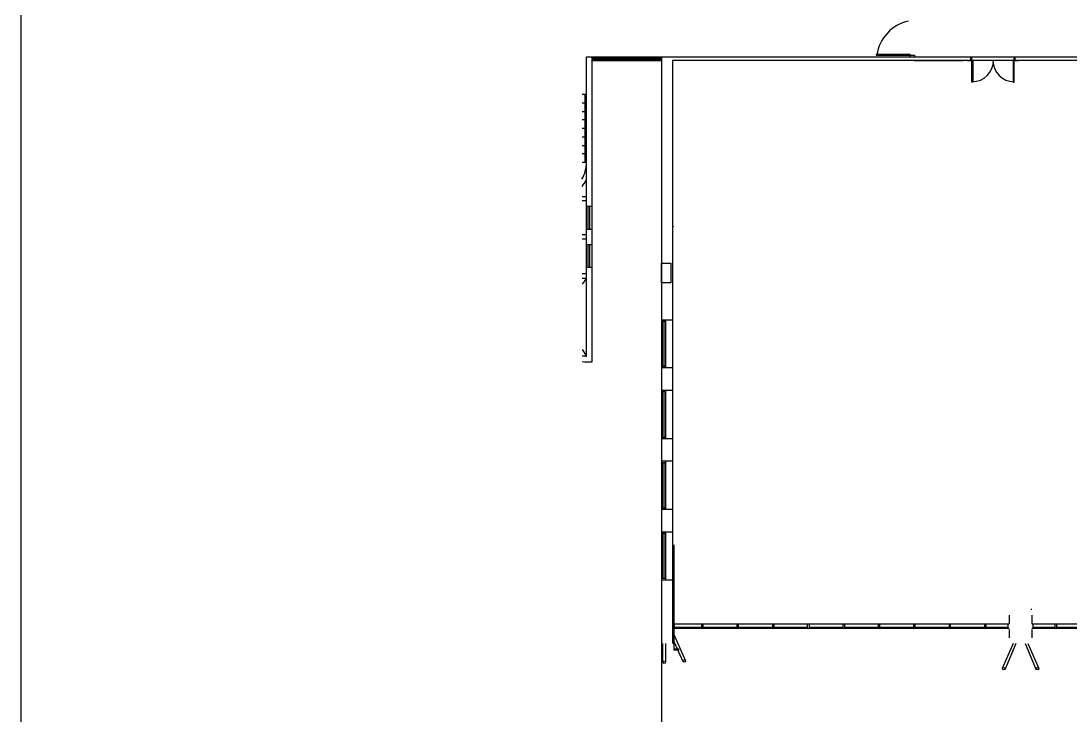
# Model space of a CAD drawing. Header units: inches. Extents: x 6 to 332, y 4 to 234.
# Drawn here: x 6.16 to 43.29, y 91.75 to 116.32 of the extents above; entities that cross this region are included whole.
import ezdxf

# ---------------------------------------------------------------- set-up
doc = ezdxf.new("R2010")
doc.units = ezdxf.units.IN
doc.header["$MEASUREMENT"] = 0
doc.layers.add('PDF_0', color=7, linetype='Continuous')
doc.layers.add('PDF_BASE', color=7, linetype='Continuous', true_color=0x767676)

msp = doc.modelspace()

# ---------------------------------------------------------------- linework, layer by layer
at = {"layer": 'PDF_0', "lineweight": 25}
msp.add_lwpolyline([(6.158, 3.957), (332.139, 3.957), (332.139, 233.537), (6.158, 233.537)], close=True, dxfattribs=at)
at = {"layer": 'PDF_BASE', "lineweight": 25}
for points in [[(28.815, 115.055), (28.815, 80.393), (104.015, 80.393), (166.499, 80.393), (228.999, 80.393), (304.199, 80.393), (304.199, 152.715), (303.793, 152.715), (303.793, 129.245), (297.663, 129.245), (297.663, 119.983), (283.388, 119.983)], [(37.603, 115.055), (37.603, 115.14), (36.401, 115.14), (36.401, 115.106), (37.755, 115.106), (37.755, 115.055)], [(26.004, 104.709), (26.156, 104.472), (26.156, 115.055), (79.005, 115.055)], [(26.309, 104.269), (26.359, 104.269), (26.359, 115.055)], [(26.359, 115.022), (28.815, 115.022)], [(26.359, 114.971), (28.815, 114.971)], [(26.359, 114.92), (28.815, 114.92)], [(78.852, 104.625), (78.852, 114.92), (29.204, 114.92), (29.204, 94.312)], [(37.755, 114.92), (39.483, 114.92)], [(39.635, 114.92), (39.754, 114.92), (39.754, 115.055)], [(39.821, 114.92), (39.821, 114.158), (39.787, 114.158), (39.787, 115.055)], [(41.244, 114.92), (41.244, 114.158), (41.277, 114.158), (41.277, 115.055)], [(41.311, 115.055), (41.311, 114.92), (41.43, 114.92)], [(47.678, 114.31), (46.696, 114.31), (46.696, 114.92), (41.582, 114.92)], [(26.156, 113.718), (26.004, 113.718)], [(26.105, 111.313), (26.105, 113.718)], [(26.156, 113.413), (26.004, 113.413)], [(26.156, 113.108), (26.004, 113.108)], [(26.156, 112.82), (26.004, 112.82)], [(26.156, 112.515), (26.004, 112.515)], [(26.156, 112.211), (26.004, 112.211)], [(26.156, 111.906), (26.004, 111.906)], [(26.156, 111.618), (26.004, 111.618)], [(26.156, 111.313), (26.004, 111.313)], [(26.004, 110.111), (26.156, 110.111)], [(26.156, 109.959), (26.004, 109.959)], [(26.359, 109.755), (26.156, 109.755)], [(26.207, 109.755), (26.207, 108.943)], [(26.258, 109.755), (26.258, 108.943)], [(26.359, 108.943), (26.156, 108.943)], [(29.238, 109.044), (29.238, 109.061)], [(26.156, 108.756), (26.004, 108.756)], [(26.156, 108.604), (26.004, 108.604)], [(26.359, 108.401), (26.156, 108.401)], [(26.207, 108.401), (26.207, 107.605)], [(26.258, 108.401), (26.258, 107.605)], [(26.156, 107.385), (26.004, 107.385)], [(26.359, 107.605), (26.156, 107.605)], [(26.004, 107.232), (26.156, 107.232), (26.004, 107.012)], [(28.815, 105.759), (29.204, 105.759)], [(28.815, 105.708), (28.95, 105.708)], [(28.849, 104.117), (28.849, 105.708)], [(28.899, 104.117), (28.899, 105.708)], [(28.95, 105.759), (28.95, 104.066)], [(28.815, 104.117), (28.95, 104.117)], [(28.815, 104.066), (29.204, 104.066)], [(28.815, 103.27), (29.204, 103.27)], [(28.95, 103.27), (28.95, 101.56)], [(28.815, 103.219), (28.95, 103.219)], [(28.849, 101.61), (28.849, 103.219)], [(28.899, 101.61), (28.899, 103.219)], [(28.815, 101.61), (28.95, 101.61)], [(28.815, 101.56), (29.204, 101.56)], [(28.815, 100.764), (29.204, 100.764)], [(28.815, 100.713), (28.95, 100.713)], [(28.849, 99.104), (28.849, 100.713)], [(28.899, 99.104), (28.899, 100.713)], [(28.95, 100.764), (28.95, 99.054)], [(28.815, 99.104), (28.95, 99.104)], [(28.815, 99.054), (29.204, 99.054), (29.204, 99.037)], [(28.815, 98.258), (29.204, 98.258)], [(28.815, 98.207), (28.95, 98.207)], [(28.849, 96.615), (28.849, 98.207)], [(28.899, 96.615), (28.899, 98.207)], [(28.95, 98.258), (28.95, 96.564)], [(29.255, 94.126), (29.407, 94.126), (29.407, 94.075), (29.255, 94.075), (29.255, 97.801)], [(28.815, 96.615), (28.95, 96.615)], [(28.815, 96.564), (29.204, 96.564)], [(41.904, 95.515), (41.87, 95.515)], [(28.815, 95.159), (28.815, 94.668)], [(41.108, 95.311), (41.108, 95.007)], [(41.904, 95.311), (41.904, 95.007)], [(29.204, 94.99), (29.255, 94.99), (29.255, 94.837)], [(41.108, 94.837), (29.204, 94.837)], [(29.204, 94.736), (29.661, 93.703)], [(41.108, 94.99), (29.255, 94.99)], [(30.237, 94.871), (29.255, 94.871)], [(30.237, 94.837), (30.237, 94.99)], [(30.271, 94.99), (30.271, 94.837)], [(31.49, 94.871), (30.271, 94.871)], [(31.49, 94.837), (31.49, 94.99)], [(31.524, 94.99), (31.524, 94.837)], [(32.743, 94.871), (31.524, 94.871)], [(32.743, 94.837), (32.743, 94.99)], [(32.777, 94.99), (32.777, 94.837)], [(33.979, 94.871), (32.777, 94.871)], [(33.844, 94.99), (33.81, 94.99)], [(33.979, 94.837), (33.979, 94.99)], [(34.03, 94.99), (34.03, 94.837)], [(35.232, 94.871), (34.03, 94.871)], [(35.232, 94.837), (35.232, 94.99)], [(35.283, 94.99), (35.283, 94.837)], [(36.485, 94.871), (35.283, 94.871)], [(36.485, 94.837), (36.485, 94.99)], [(36.519, 94.99), (36.519, 94.837)], [(37.738, 94.871), (36.519, 94.871)], [(37.738, 94.837), (37.738, 94.99)], [(37.772, 94.99), (37.772, 94.837)], [(38.992, 94.871), (37.772, 94.871)], [(38.992, 94.837), (38.992, 94.99)], [(39.025, 94.99), (39.025, 94.837)], [(40.245, 94.871), (39.025, 94.871)], [(40.245, 94.837), (40.245, 94.99)], [(40.278, 94.99), (40.278, 94.837)], [(41.074, 94.871), (40.278, 94.871)], [(41.074, 94.837), (41.074, 94.99)], [(41.108, 94.803), (41.108, 94.515)], [(53.605, 94.99), (41.904, 94.99)], [(53.605, 94.837), (41.904, 94.837)], [(41.904, 94.803), (41.904, 94.515)], [(41.955, 94.837), (41.955, 94.99)], [(42.734, 94.871), (41.955, 94.871)], [(42.734, 94.837), (42.734, 94.99)], [(42.785, 94.99), (42.785, 94.837)], [(43.987, 94.871), (42.785, 94.871)], [(29.204, 94.482), (29.56, 93.669)], [(28.849, 94.312), (28.849, 93.635)], [(28.95, 94.312), (28.95, 93.635)], [(29.407, 94.109), (29.255, 94.109)], [(41.244, 94.312), (40.854, 93.432)], [(41.345, 94.312), (40.956, 93.381)], [(41.667, 94.312), (42.056, 93.381)], [(41.769, 94.312), (42.158, 93.432)]]:
    msp.add_lwpolyline(points, dxfattribs=at)
msp.add_lwpolyline([(29.136, 107.063), (28.815, 107.063), (28.815, 107.757), (29.136, 107.757)], close=True, dxfattribs=at)
for centre in [(28.908, 93.643), (29.619, 93.694), (40.913, 93.423), (42.116, 93.423)]:
    msp.add_circle(centre, 0.0423, dxfattribs=at)
for centre, radius, start, end in [((37.832, 114.928), 1.414, 101.7224, 172.2546), ((39.796, 114.928), 0.754, 270, 360), ((41.286, 114.928), 0.754, 180, 270), ((24.962, 111.322), 1.194, 330.1611, 360), ((24.962, 111.322), 1.346, 320.4492, 332.732), ((26.317, 111.318), 6.846, 267.4124, 268.7479), ((26.317, 111.322), 7.053, 267.4896, 270)]:
    msp.add_arc(centre, radius, start, end, dxfattribs=at)

doc.saveas('drawing.dxf')
